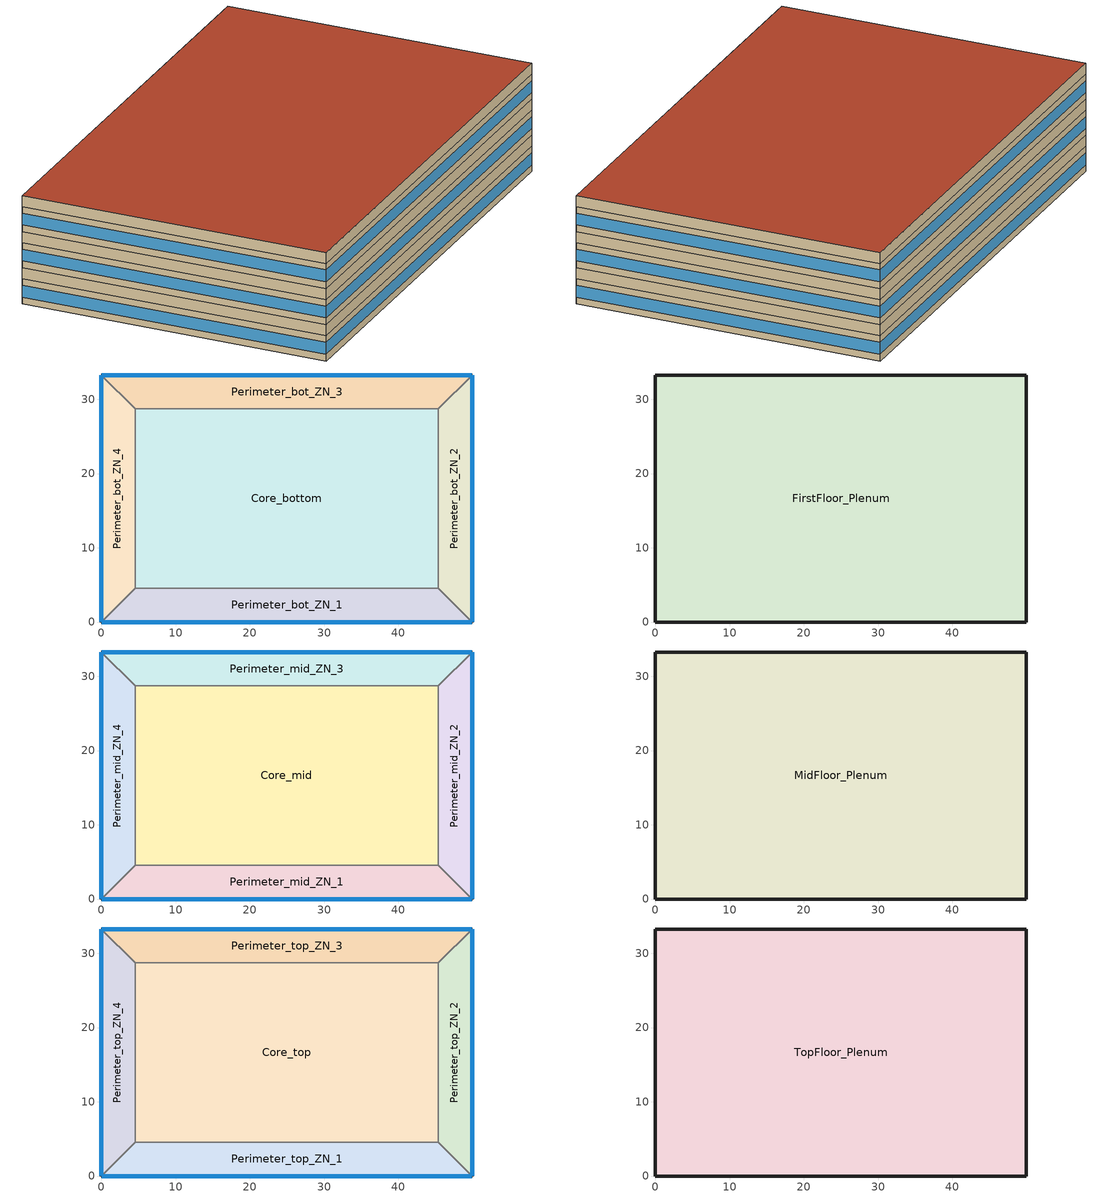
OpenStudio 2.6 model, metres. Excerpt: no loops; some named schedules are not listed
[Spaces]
Core_bottom
 floor ground: 45.34,28.7 45.34,4.57 4.57,4.57 4.57,28.7 z0
 wall to Perimeter_bot_ZN_1: 4.57,4.57 45.34,4.57 z0:2.74
 wall to Perimeter_bot_ZN_2: 45.34,4.57 45.34,28.7 z0:2.74
 wall to Perimeter_bot_ZN_4: 4.57,28.7 4.57,4.57 z0:2.74
 wall to Perimeter_bot_ZN_3: 45.34,28.7 4.57,28.7 z0:2.74
Perimeter_bot_ZN_2
 floor ground: 49.91,33.27 49.91,0 45.34,4.57 45.34,28.7 z0
 wall outside: 49.91,0 49.91,33.27 z0:2.74
 wall to Perimeter_bot_ZN_1: 45.34,4.57 49.91,0 z0:2.74
 wall to Perimeter_bot_ZN_3: 49.91,33.27 45.34,28.7 z0:2.74
 window: 49.91,0.03 49.91,33.25 z0.76:2.05
Perimeter_bot_ZN_3
 floor ground: 49.91,33.27 45.34,28.7 4.57,28.7 0,33.27 z0
 wall outside: 49.91,33.27 0,33.27 z0:2.74
 wall to Perimeter_bot_ZN_4: 0,33.27 4.57,28.7 z0:2.74
 window: 49.89,33.27 0.03,33.27 z0.76:2.05
Perimeter_bot_ZN_1
 floor ground: 45.34,4.57 49.91,0 0,0 4.57,4.57 z0
 wall outside: 0,0 49.91,0 z0:2.74
 wall to Perimeter_bot_ZN_4: 4.57,4.57 0,0 z0:2.74
 window: 0.03,0 49.89,0 z0.76:2.05
Perimeter_bot_ZN_4
 floor ground: 0,33.27 4.57,28.7 4.57,4.57 0,0 z0
 wall outside: 0,33.27 0,0 z0:2.74
 window: 0,33.25 0,0.03 z0.76:2.05
FirstFloor_Plenum
 floor to Perimeter_bot_ZN_3: 49.91,33.27 45.34,28.7 4.57,28.7 0,33.27 z2.74
 floor to Perimeter_bot_ZN_1: 45.34,4.57 49.91,0 0,0 4.57,4.57 z2.74
 floor to Core_bottom: 45.34,28.7 45.34,4.57 4.57,4.57 4.57,28.7 z2.74
 floor to Perimeter_bot_ZN_4: 0,33.27 4.57,28.7 4.57,4.57 0,0 z2.74
 floor to Perimeter_bot_ZN_2: 49.91,33.27 49.91,0 45.34,4.57 45.34,28.7 z2.74
 wall outside: 0,33.27 0,0 49.91,0 49.91,33.27 0,33.27 z2.74:3.96
Perimeter_mid_ZN_4
 floor to FirstFloor_Plenum: 0,33.27 4.57,28.7 4.57,4.57 0,0 z3.96
 wall outside: 0,33.27 0,0 z3.96:6.71
 wall to Perimeter_mid_ZN_3: 4.57,28.7 0,33.27 z3.96:6.71
 wall to Core_mid: 4.57,4.57 4.57,28.7 z3.96:6.71
 wall to Perimeter_mid_ZN_1: 0,0 4.57,4.57 z3.96:6.71
 window: 0,33.25 0,0.03 z4.72:6.01
Perimeter_mid_ZN_1
 floor to FirstFloor_Plenum: 45.34,4.57 49.91,0 0,0 4.57,4.57 z3.96
 wall outside: 0,0 49.91,0 z3.96:6.71
 wall to Core_mid: 45.34,4.57 4.57,4.57 z3.96:6.71
 wall to Perimeter_mid_ZN_2: 49.91,0 45.34,4.57 z3.96:6.71
 window: 0.03,0 49.89,0 z4.72:6.01
Perimeter_mid_ZN_2
 floor to FirstFloor_Plenum: 49.91,33.27 49.91,0 45.34,4.57 45.34,28.7 z3.96
 wall outside: 49.91,0 49.91,33.27 z3.96:6.71
 wall to Perimeter_mid_ZN_3: 49.91,33.27 45.34,28.7 z3.96:6.71
 wall to Core_mid: 45.34,28.7 45.34,4.57 z3.96:6.71
 window: 49.91,0.03 49.91,33.25 z4.72:6.01
Core_mid
 floor to FirstFloor_Plenum: 45.34,28.7 45.34,4.57 4.57,4.57 4.57,28.7 z3.96
 wall to Perimeter_mid_ZN_3: 45.34,28.7 4.57,28.7 z3.96:6.71
Perimeter_mid_ZN_3
 floor to FirstFloor_Plenum: 49.91,33.27 45.34,28.7 4.57,28.7 0,33.27 z3.96
 wall outside: 49.91,33.27 0,33.27 z3.96:6.71
 window: 49.89,33.27 0.03,33.27 z4.72:6.01
MidFloor_Plenum
 floor to Perimeter_mid_ZN_3: 49.91,33.27 45.34,28.7 4.57,28.7 0,33.27 z6.71
 floor to Perimeter_mid_ZN_4: 0,33.27 4.57,28.7 4.57,4.57 0,0 z6.71
 floor to Core_mid: 45.34,28.7 45.34,4.57 4.57,4.57 4.57,28.7 z6.71
 floor to Perimeter_mid_ZN_2: 49.91,33.27 49.91,0 45.34,4.57 45.34,28.7 z6.71
 floor to Perimeter_mid_ZN_1: 45.34,4.57 49.91,0 0,0 4.57,4.57 z6.71
 wall outside: 0,33.27 0,0 49.91,0 49.91,33.27 0,33.27 z6.71:7.92
Perimeter_top_ZN_3
 floor to MidFloor_Plenum: 49.91,33.27 45.34,28.7 4.57,28.7 0,33.27 z7.92
 wall outside: 49.91,33.27 0,33.27 z7.92:10.67
 wall to Perimeter_top_ZN_4: 0,33.27 4.57,28.7 z7.92:10.67
 wall to Core_top: 4.57,28.7 45.34,28.7 z7.92:10.67
 wall to Perimeter_top_ZN_2: 45.34,28.7 49.91,33.27 z7.92:10.67
 window: 49.89,33.27 0.03,33.27 z8.69:9.98
Perimeter_top_ZN_4
 floor to MidFloor_Plenum: 0,33.27 4.57,28.7 4.57,4.57 0,0 z7.92
 wall outside: 0,33.27 0,0 z7.92:10.67
 wall to Perimeter_top_ZN_1: 0,0 4.57,4.57 z7.92:10.67
 wall to Core_top: 4.57,4.57 4.57,28.7 z7.92:10.67
 window: 0,33.25 0,0.03 z8.69:9.98
Core_top
 floor to MidFloor_Plenum: 45.34,28.7 45.34,4.57 4.57,4.57 4.57,28.7 z7.92
 wall to Perimeter_top_ZN_1: 4.57,4.57 45.34,4.57 z7.92:10.67
 wall to Perimeter_top_ZN_2: 45.34,4.57 45.34,28.7 z7.92:10.67
Perimeter_top_ZN_2
 floor to MidFloor_Plenum: 49.91,33.27 49.91,0 45.34,4.57 45.34,28.7 z7.92
 wall outside: 49.91,0 49.91,33.27 z7.92:10.67
 wall to Perimeter_top_ZN_1: 45.34,4.57 49.91,0 z7.92:10.67
 window: 49.91,0.03 49.91,33.25 z8.69:9.98
Perimeter_top_ZN_1
 floor to MidFloor_Plenum: 45.34,4.57 49.91,0 0,0 4.57,4.57 z7.92
 wall outside: 0,0 49.91,0 z7.92:10.67
 window: 0.03,0 49.89,0 z8.69:9.98
TopFloor_Plenum
 floor to Perimeter_top_ZN_4: 0,33.27 4.57,28.7 4.57,4.57 0,0 z10.67
 floor to Perimeter_top_ZN_2: 49.91,33.27 49.91,0 45.34,4.57 45.34,28.7 z10.67
 floor to Core_top: 45.34,28.7 45.34,4.57 4.57,4.57 4.57,28.7 z10.67
 floor to Perimeter_top_ZN_3: 49.91,33.27 45.34,28.7 4.57,28.7 0,33.27 z10.67
 floor to Perimeter_top_ZN_1: 45.34,4.57 49.91,0 0,0 4.57,4.57 z10.67
 wall outside: 0,33.27 0,0 49.91,0 49.91,33.27 0,33.27 z10.67:11.89
 roof outside: 49.91,0 49.91,33.27 0,33.27 0,0 z11.89
[Site]
Edmonton Intl AP_AB_CAN: Latitude {deg}=53.31; Longitude {deg}=-113.579; Time Zone {hr}=-7; Elevation {m}=723.3; Terrain=City
[Building]
MediumOffice-CAN_AB_Edmonton.Intl.AP.711230_CWEC2016.epw created: 2019-08-15 18:08:38 +0000: North Axis {deg}=0; Default Construction Set=BTAP-Mass at hdd = 5120.0; Standards Number of Stories=3; Standards Number of Above Ground Stories=3; Standards Building Type=NECB2017_MediumOffice
[ClimateZones]
Climate Zone Institution Name 1=ASHRAE; Climate Zone Document Name 1=ANSI/ASHRAE Standard 169; Climate Zone Document Year 1=2006; Climate Zone Institution Name 2=CEC; Climate Zone Document Name 2=California Climate Zone Descriptions; Climate Zone Document Year 2=1995
[Site:WaterMainsTemperature]
Calculation Method=Correlation; Annual Average Outdoor Air Temperature {C}=2.68333; Maximum Difference In Monthly Average Outdoor Air Temperatures {deltaC}=28.8
[Site:GroundTemperature:BuildingSurface]
19.527, 19.502, 19.536, 19.598, 20.002, 21.64, 22.225, 22.375, 21.449, 20.121, 19.802, 19.633
[SizingPeriod:DesignDay] Barometric Pressure {Pa}=92932; Sky Clearness=0; Rain Indicator=0; Snow Indicator=0; Day of Month=21; Daylight Saving Time Indicator=0; Humidity Indicating Type=Wetbulb; Dry-Bulb Temperature Range Modifier Type=DefaultMultipliers
Name | Maximum Dry-Bulb Temperature {C} | Daily Dry-Bulb Temperature Range {deltaC} | Humidity Indicating Conditions at Maximum Dry-Bulb | Wind Speed {m/s} | Wind Direction {deg} | Month | Day Type | Solar Model Indicator | ASHRAE Taub | ASHRAE Taud
Edmonton Intl AP Ann Htg 99.6% Condns DB | -32.6 | 0 | -32.6 | 2.1 | 180 | 1 | WinterDesignDay | ASHRAEClearSky
Edmonton Intl AP Ann Clg .4% Condns DB=>MWB | 27.8 | 12.5 | 17.9 | 3.8 | 150 | 7 | SummerDesignDay | ASHRAETau | 0.353 | 2.421
[Material:NoMass] Roughness=Smooth; Thermal Absorptance=0.9; Solar Absorptance=0.7
Name | Thermal Resistance {m2-K/W} | Visible Absorptance
Typical Carpet Pad | 0.21648 | 0.8
Typical Insulation 1 | 5.91238 | 0.7
Typical Insulation 2 | 4.49096 | 0.7
Typical Insulation 3 | 7.24636 | 0.7
Typical Carpet Pad 2 | 1.25503 | 0.8
Typical Carpet Pad 3 | 3.45515 | 0.8
Typical Insulation 4 | 0.526298 | 0.7
Typical Insulation 5 | 0.526316 | 0.7
[Material]
Name | Roughness | Thickness {m} | Conductivity {W/m-K} | Density {kg/m3} | Specific Heat {J/kg-K} | Thermal Absorptance | Solar Absorptance | Visible Absorptance
100mm Normalweight concrete floor | MediumSmooth | 0.1016 | 2.31 | 2322 | 832
G01 13mm gypsum board | Smooth | 0.0127 | 0.16 | 800 | 1090 | 0.9 | 0.7 | 0.5
G05 25mm wood | MediumSmooth | 0.0254 | 0.15 | 608 | 1630 | 0.9 | 0.5 | 0.5
4 in. Normalweight Concrete Floor | MediumRough | 0.1016 | 2.31 | 2322 | 832 | 0.9 | 0.7 | 0.7
1IN Stucco | Smooth | 0.0253 | 0.6918 | 1858 | 837 | 0.9 | 0.7 | 0.92
8IN CONCRETE HW RefBldg | Rough | 0.2032 | 1.311 | 2240 | 836.8 | 0.9 | 0.7 | 0.7
1/2IN Gypsum | Smooth | 0.0127 | 0.16 | 784.9 | 830 | 0.9 | 0.4 | 0.4
Metal Roof Surface; F08 Metal surface | Smooth | 0.0008 | 45.28 | 7824 | 500 | 0.9 | 0.7 | 0.7
6 in. Normalweight Concrete Floor | MediumRough | 0.1524 | 2.31 | 2322 | 832 | 0.9 | 0.7 | 0.7
[Construction]
BTAP-Int-Floor: 100mm Normalweight concrete floor, Typical Carpet Pad
BTAP-Int-Wall: G01 13mm gypsum board, G01 13mm gypsum board
BTAP-Int-Ceiling: Typical Carpet Pad, 100mm Normalweight concrete floor
BTAP-Ext-DaylightDiffuser: SimpleGlazing
BTAP-Int-Door: G05 25mm wood
BTAP-Ext-Floor-Mass:U-0.162: Typical Insulation 1, 4 in. Normalweight Concrete Floor, Typical Carpet Pad
BTAP-Ext-Wall-Mass:U-0.21: 1IN Stucco, 8IN CONCRETE HW RefBldg, Typical Insulation 2, 1/2IN Gypsum
BTAP-Ext-Roof-Metal:U-0.138: Metal Roof Surface, Typical Insulation 3
BTAP-Grnd-Floor-Mass:U-0.757: 6 in. Normalweight Concrete Floor, Typical Carpet Pad 2
BTAP-Grnd-Roof-Mass:U-0.284: 6 in. Normalweight Concrete Floor, Typical Carpet Pad 3
BTAP-Ext-Door:U-1.9000000000000001: F08 Metal surface, Typical Insulation 4
BTAP-Ext-OverHeadDoor:U-1.9000000000000001: Typical Insulation 5
BTAP-Ext-DaylightDiffuser:U=0.190 SHGC=0.600: SimpleGlazing:U=0.190 SHGC=0.600
[DefaultConstructionSet]
BTAP-Mass at hdd = 5120.0: Default Exterior Surface Constructions=BTAP-Mass at hdd = 5120.0; Default Interior Surface Constructions=Default Surface Constructions 2; Default Ground Contact Surface Constructions=BTAP-Mass at hdd = 5120.0 1; Default Exterior SubSurface Constructions=BTAP-Mass at hdd = 5120.0; Default Interior SubSurface Constructions=Default Sub Surface Constructions 2; Interior Partition Construction=BTAP-Int-Door
[DefaultSurfaceConstructions]
Name | Floor Construction | Wall Construction | Roof Ceiling Construction
Default Surface Constructions 2 | BTAP-Int-Floor | BTAP-Int-Wall | BTAP-Int-Ceiling
BTAP-Mass at hdd = 5120.0 | BTAP-Ext-Floor-Mass:U-0.162 | BTAP-Ext-Wall-Mass:U-0.21 | BTAP-Ext-Roof-Metal:U-0.138
BTAP-Mass at hdd = 5120.0 1 | BTAP-Grnd-Floor-Mass:U-0.757 | BTAP-Grnd-Roof-Mass:U-0.284 | BTAP-Grnd-Roof-Mass:U-0.284
[DefaultSubSurfaceConstructions]
Name | Fixed Window Construction | Operable Window Construction | Door Construction | Glass Door Construction | Overhead Door Construction | Skylight Construction | Tubular Daylight Dome Construction | Tubular Daylight Diffuser Construction
Default Sub Surface Constructions 2 | BTAP-Ext-DaylightDiffuser | BTAP-Ext-DaylightDiffuser | BTAP-Int-Door
BTAP-Mass at hdd = 5120.0 | BTAP-Ext-DaylightDiffuser:U=0.190 SHGC=0.600 | BTAP-Ext-DaylightDiffuser:U=0.190 SHGC=0.600 | BTAP-Ext-Door:U-1.9000000000000001 | BTAP-Ext-DaylightDiffuser:U=0.190 SHGC=0.600 | BTAP-Ext-OverHeadDoor:U-1.9000000000000001 | BTAP-Ext-DaylightDiffuser:U=0.190 SHGC=0.600 | BTAP-Ext-DaylightDiffuser:U=0.190 SHGC=0.600 | BTAP-Ext-DaylightDiffuser:U=0.190 SHGC=0.600
[WindowMaterial:SimpleGlazingSystem] Solar Heat Gain Coefficient=0.6; Visible Transmittance=0.21
Name | U-Factor {W/m2-K}
SimpleGlazing | 2.2
SimpleGlazing:U=0.190 SHGC=0.600 | 1.9
[Space]
Name | Space Type | Building Story | Thermal Zone | Part of Total Floor Area
Perimeter_mid_ZN_4 | Space Function Office open plan | Building Story 2 | ALL_ST=Office open plan_FL=Building Story 2_SCH=A 4 | Yes
Core_bottom | Space Function Office open plan | Building Story 1 | ALL_ST=Office open plan_FL=Building Story 1_SCH=A 2 | Yes
FirstFloor_Plenum | Space Function - undefined - | Building Story 1 | ALL_ST=- undefined -_FL=Building Story 1_SCH=A | No
TopFloor_Plenum | Space Function - undefined - | Building Story 3 | ALL_ST=- undefined -_FL=Building Story 3_SCH=A | No
Perimeter_top_ZN_3 | Space Function Office open plan | Building Story 3 | ALL_ST=Office open plan_FL=Building Story 3_SCH=A 4 | Yes
Perimeter_bot_ZN_2 | Space Function Office open plan | Building Story 1 | ALL_ST=Office open plan_FL=Building Story 1_SCH=A 3 | Yes
MidFloor_Plenum | Space Function - undefined - | Building Story 2 | ALL_ST=- undefined -_FL=Building Story 2_SCH=A | No
Perimeter_mid_ZN_1 | Space Function Office open plan | Building Story 2 | ALL_ST=Office open plan_FL=Building Story 2_SCH=A 3 | Yes
Perimeter_bot_ZN_1 | Space Function Office open plan | Building Story 1 | ALL_ST=Office open plan_FL=Building Story 1_SCH=A 1 | Yes
Perimeter_bot_ZN_3 | Space Function Office open plan | Building Story 1 | ALL_ST=Office open plan_FL=Building Story 1_SCH=A 4 | Yes
Perimeter_mid_ZN_2 | Space Function Office open plan | Building Story 2 | ALL_ST=Office open plan_FL=Building Story 2_SCH=A 2 | Yes
Perimeter_top_ZN_4 | Space Function Office open plan | Building Story 3 | ALL_ST=Office open plan_FL=Building Story 3_SCH=A 1 | Yes
Perimeter_bot_ZN_4 | Space Function Office open plan | Building Story 1 | ALL_ST=Office open plan_FL=Building Story 1_SCH=A | Yes
Core_top | Space Function Office open plan | Building Story 3 | ALL_ST=Office open plan_FL=Building Story 3_SCH=A 2 | Yes
Perimeter_top_ZN_2 | Space Function Office open plan | Building Story 3 | ALL_ST=Office open plan_FL=Building Story 3_SCH=A | Yes
Perimeter_top_ZN_1 | Space Function Office open plan | Building Story 3 | ALL_ST=Office open plan_FL=Building Story 3_SCH=A 3 | Yes
Core_mid | Space Function Office open plan | Building Story 2 | ALL_ST=Office open plan_FL=Building Story 2_SCH=A | Yes
Perimeter_mid_ZN_3 | Space Function Office open plan | Building Story 2 | ALL_ST=Office open plan_FL=Building Story 2_SCH=A 1 | Yes
[BuildingStory]
Name | Nominal Z Coordinate {m}
Building Story 1 | 0
Building Story 2 | 3.9624
Building Story 3 | 7.9248
[SpaceType] Standards Building Type=Space Function
Name | Default Schedule Set | Design Specification Outdoor Air Object | Standards Space Type
Space Function - undefined - | Space Function - undefined - Schedule Set | Space Function - undefined - Ventilation | - undefined -
Space Function Office open plan | Space Function Office open plan Schedule Set | Space Function Office open plan Ventilation | Office open plan
[DesignSpecification:OutdoorAir] Outdoor Air Flow per Person {m3/s-person}=0; Outdoor Air Flow Air Changes per Hour {1/hr}=0
Name | Outdoor Air Flow per Floor Area {m3/s-m2} | Outdoor Air Method | Outdoor Air Flow Rate {m3/s}
Space Function - undefined - Ventilation | 0
Space Function Office open plan Ventilation | 0.00042164 | Sum | 0
[DefaultScheduleSet] Infiltration Schedule=Always On
Name | Number of People Schedule | People Activity Level Schedule | Lighting Schedule | Electric Equipment Schedule
Space Function - undefined - Schedule Set
Space Function Office open plan Schedule Set | NECB-A-Occupancy | NECB-Activity | NECB-A-Occupancy-NECB-A-Lighting-0.2-0.1-0.67-Light Ruleset | NECB-A-Electric-Equipment
[ThermostatSetpoint:DualSetpoint]
Name | Heating Setpoint Temperature Schedule | Cooling Setpoint Temperature Schedule
Space Function Office open plan Thermostat 31; Space Function Office open plan Thermostat 32; Space Function Office open plan Thermostat 33; Space Function Office open plan Thermostat 34; Space Function Office open plan Thermostat 35; Space Function Office open plan Thermostat 36; Space Function Office open plan Thermostat 37; Space Function Office open plan Thermostat 38; Space Function Office open plan Thermostat 39; Space Function Office open plan Thermostat 40; Space Function Office open plan Thermostat 41; Space Function Office open plan Thermostat 42; Space Function Office open plan Thermostat 43; Space Function Office open plan Thermostat 44; Space Function Office open plan Thermostat 45 | NECB-A-Thermostat Setpoint-Heating | NECB-A-Thermostat Setpoint-Cooling
Space Function - undefined - Thermostat 7; Space Function - undefined - Thermostat 8; Space Function - undefined - Thermostat 9
[People:Definition]
Space Function Office open plan People Definition: Number of People Calculation Method=People/Area; People per Space Floor Area {person/m2}=0.0500182; Fraction Radiant=0.3
[People]
Space Function Office open plan People: People Definition=Space Function Office open plan People Definition; Space or SpaceType=Space Function Office open plan; Work Efficiency Schedule=Work Efficiency Schedule; Clothing Insulation Schedule=Clothing Schedule; Air Velocity Schedule=Air Velocity Schedule; Multiplier=1
[Lights:Definition]
Space Function Office open plan Lights Definition: Design Level Calculation Method=Watts/Area; Watts per Space Floor Area {W/m2}=8.69993; Fraction Radiant=0.5; Fraction Visible=0.2
[Lights]
Space Function Office open plan Lights: Lights Definition=Space Function Office open plan Lights Definition; Space or SpaceType=Space Function Office open plan; Fraction Replaceable=1
[ElectricEquipment:Definition]
Space Function Office open plan Elec Equip Definition: Design Level Calculation Method=Watts/Area; Watts per Space Floor Area {W/m2}=7.50273; Fraction Radiant=0.5
[ElectricEquipment]
Space Function Office open plan Elec Equip: Electric Equipment Definition=Space Function Office open plan Elec Equip Definition; Space or SpaceType=Space Function Office open plan
[SpaceInfiltration:DesignFlowRate] Schedule=Always On Discrete; Design Flow Rate Calculation Method=Flow/ExteriorArea; Flow per Exterior Surface Area {m3/s-m2}=0.00025; Constant Term Coefficient=0; Temperature Term Coefficient=0; Velocity Term Coefficient=0.224; Velocity Squared Term Coefficient=0
Name | Space or SpaceType
FirstFloor_Plenum Infiltration | FirstFloor_Plenum
MidFloor_Plenum Infiltration | MidFloor_Plenum
Perimeter_bot_ZN_1 Infiltration | Perimeter_bot_ZN_1
Perimeter_bot_ZN_2 Infiltration | Perimeter_bot_ZN_2
Perimeter_bot_ZN_3 Infiltration | Perimeter_bot_ZN_3
Perimeter_bot_ZN_4 Infiltration | Perimeter_bot_ZN_4
Perimeter_mid_ZN_1 Infiltration | Perimeter_mid_ZN_1
Perimeter_mid_ZN_2 Infiltration | Perimeter_mid_ZN_2
Perimeter_mid_ZN_3 Infiltration | Perimeter_mid_ZN_3
Perimeter_mid_ZN_4 Infiltration | Perimeter_mid_ZN_4
Perimeter_top_ZN_1 Infiltration | Perimeter_top_ZN_1
Perimeter_top_ZN_2 Infiltration | Perimeter_top_ZN_2
Perimeter_top_ZN_3 Infiltration | Perimeter_top_ZN_3
Perimeter_top_ZN_4 Infiltration | Perimeter_top_ZN_4
TopFloor_Plenum Infiltration | TopFloor_Plenum
[ThermalZone] Use Ideal Air Loads=No
Name | Thermostat
ALL_ST=Office open plan_FL=Building Story 2_SCH=A | Space Function Office open plan Thermostat 31
ALL_ST=Office open plan_FL=Building Story 3_SCH=A | Space Function Office open plan Thermostat 32
ALL_ST=Office open plan_FL=Building Story 1_SCH=A | Space Function Office open plan Thermostat 33
ALL_ST=Office open plan_FL=Building Story 3_SCH=A 1 | Space Function Office open plan Thermostat 34
ALL_ST=Office open plan_FL=Building Story 2_SCH=A 1 | Space Function Office open plan Thermostat 35
ALL_ST=Office open plan_FL=Building Story 3_SCH=A 2 | Space Function Office open plan Thermostat 36
ALL_ST=Office open plan_FL=Building Story 2_SCH=A 2 | Space Function Office open plan Thermostat 37
ALL_ST=- undefined -_FL=Building Story 2_SCH=A | Space Function - undefined - Thermostat 7
ALL_ST=Office open plan_FL=Building Story 2_SCH=A 3 | Space Function Office open plan Thermostat 38
ALL_ST=Office open plan_FL=Building Story 1_SCH=A 1 | Space Function Office open plan Thermostat 39
ALL_ST=Office open plan_FL=Building Story 1_SCH=A 2 | Space Function Office open plan Thermostat 40
ALL_ST=Office open plan_FL=Building Story 3_SCH=A 3 | Space Function Office open plan Thermostat 41
ALL_ST=- undefined -_FL=Building Story 1_SCH=A | Space Function - undefined - Thermostat 8
ALL_ST=Office open plan_FL=Building Story 2_SCH=A 4 | Space Function Office open plan Thermostat 42
ALL_ST=Office open plan_FL=Building Story 3_SCH=A 4 | Space Function Office open plan Thermostat 43
ALL_ST=Office open plan_FL=Building Story 1_SCH=A 3 | Space Function Office open plan Thermostat 44
ALL_ST=- undefined -_FL=Building Story 3_SCH=A | Space Function - undefined - Thermostat 9
ALL_ST=Office open plan_FL=Building Story 1_SCH=A 4 | Space Function Office open plan Thermostat 45
[Sizing:Zone] Zone Cooling Design Supply Air Temperature Input Method=SupplyAirTemperature; Zone Cooling Design Supply Air Temperature {C}=14; Zone Cooling Design Supply Air Temperature Difference {deltaC}=11.11; Zone Heating Design Supply Air Temperature Input Method=SupplyAirTemperature; Zone Heating Design Supply Air Temperature {C}=40; Zone Heating Design Supply Air Temperature Difference {deltaC}=11.11; Zone Cooling Design Supply Air Humidity Ratio {kg-H2O/kg-air}=0.0085; Zone Heating Design Supply Air Humidity Ratio {kg-H2O/kg-air}=0.008; Cooling Design Air Flow Method=DesignDay; Heating Design Air Flow Method=DesignDay; Account for Dedicated Outdoor Air System=No; Dedicated Outdoor Air System Control Strategy=NeutralSupplyAir; Dedicated Outdoor Air Low Setpoint Temperature for Design {C}=autosize; Dedicated Outdoor Air High Setpoint Temperature for Design {C}=autosize
ALL_ST=- undefined -_FL=Building Story 2_SCH=A; ALL_ST=- undefined -_FL=Building Story 1_SCH=A; ALL_ST=- undefined -_FL=Building Story 3_SCH=A
